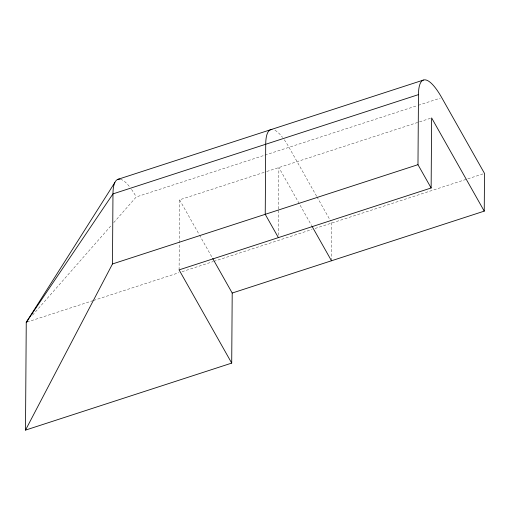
<?xml version="1.0" encoding="UTF-8"?>
<svg xmlns="http://www.w3.org/2000/svg" width="510" height="510" viewBox="0 0 510 510"><rect width="100%" height="100%" fill="white"/><g stroke="black" fill="none" stroke-linecap="round" stroke-linejoin="round"><path stroke-width="0.38" stroke-dasharray="2.55 1.91" d="M179.093 269.886L179.278 243.614M179.284 242.817L179.584 199.824L266.086 171.717M278.396 235.231L278.575 209.757M278.581 208.96L278.874 167.56L311.61 225.56M331.487 260.776L331.749 223.048L330.193 220.294M32.538 315.167L111.633 225.012M113.73 222.621L136.253 196.949L417.55 105.538M418.308 105.289L440.238 98.162M266.838 171.468L418.767 122.1M419.52 121.852L430.867 118.167M27.011 322.084L92.794 300.702M93.553 300.46L179.004 272.691M182.025 271.709L213.027 261.63M213.786 261.388L312.088 229.443M315.116 228.454L482.989 173.904M316.595 196.197L288.998 147.314A58.21 15.102 72 0 0 284.293 139.778M316.984 196.885L329.811 219.606M179.584 199.824L199.072 234.351M199.461 235.04L212.326 257.824M120.443 179.265A58.21 15.102 72 0 1 130.286 187.68M131.542 189.414A58.21 15.102 72 0 1 136.253 196.949M274.935 130.28A58.21 15.102 72 0 1 282.546 137.407"/><path stroke-width="0.76" d="M212.715 258.519L232.203 293.04L231.712 363.101L25.5 430.115L26.252 322.326L114.82 182.561M25.5 430.115L112.48 263.957L112.971 193.896A58.21 15.102 72 0 1 119.895 179.163M231.712 363.101L179.093 269.886L431.135 187.98L417.977 164.679L418.468 94.618A58.21 15.102 72 0 1 441.749 97.671L484.5 173.413L484.239 211.134L232.203 293.04M431.135 187.98L431.619 117.918L484.239 211.134M27.827 320.535L26.252 322.326L112.971 193.896L418.468 94.618M117.886 179.354L423.383 80.076M112.48 263.957L417.977 164.679M311.999 226.249L331.487 260.776M278.383 237.622L265.232 214.315L265.716 144.254A58.21 15.102 72 0 1 271.945 129.483"/></g></svg>
